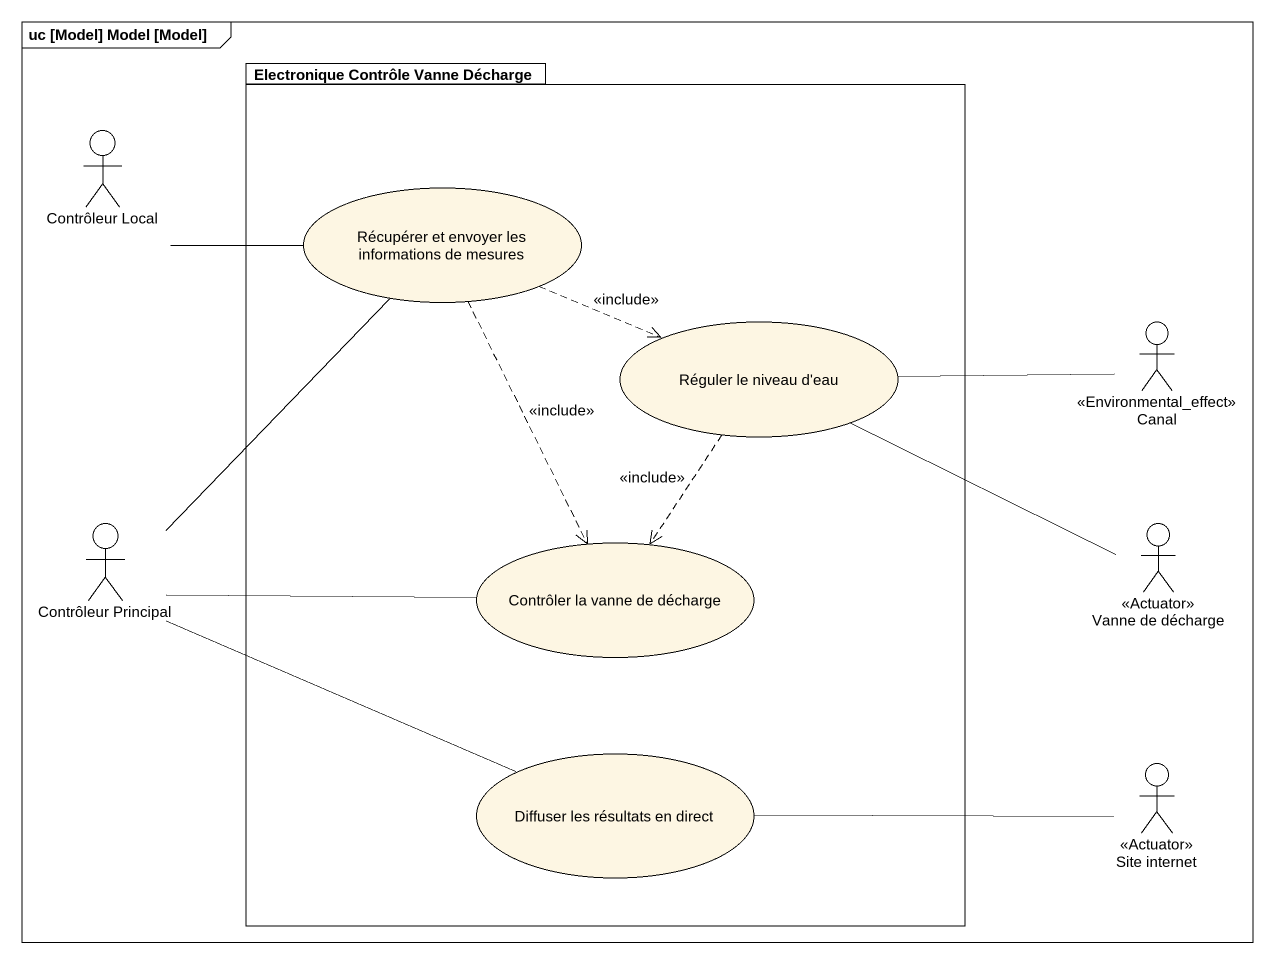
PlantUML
@startuml
mainframe uc [Model] Model [Model]
package "Electronique Contrôle Vanne Décharge" as Electronique_Contrôle_Vanne {
  usecase "Récupérer et envoyer les informations de mesures" as Récupérer_et_envoyer_les
  usecase "Réguler le niveau d'eau" as Réguler_le_niveau_d_eau
  usecase "Contrôler la vanne de décharge" as Contrôler_la_vanne_de
  usecase "Diffuser les résultats en direct" as Diffuser_les_résultats_en
}
actor "Contrôleur Local" as Contrôleur_Local
actor Canal <<Environmental_effect>>
actor "Contrôleur Principal" as Contrôleur_Principal
actor "Vanne de décharge" as Vanne_de_décharge <<Actuator>>
actor "Site internet" as Site_internet <<Actuator>>
Contrôleur_Local -right- Récupérer_et_envoyer_les
Récupérer_et_envoyer_les .right.> Réguler_le_niveau_d_eau : <<include>>
Récupérer_et_envoyer_les ..> Contrôler_la_vanne_de : <<include>>
Réguler_le_niveau_d_eau ..> Contrôler_la_vanne_de : <<include>>
Canal -left- Réguler_le_niveau_d_eau
Contrôleur_Principal -up- Récupérer_et_envoyer_les
Contrôleur_Principal -right- Contrôler_la_vanne_de
Contrôleur_Principal -right- Diffuser_les_résultats_en
Vanne_de_décharge -left- Réguler_le_niveau_d_eau
Site_internet -left- Diffuser_les_résultats_en
@enduml
